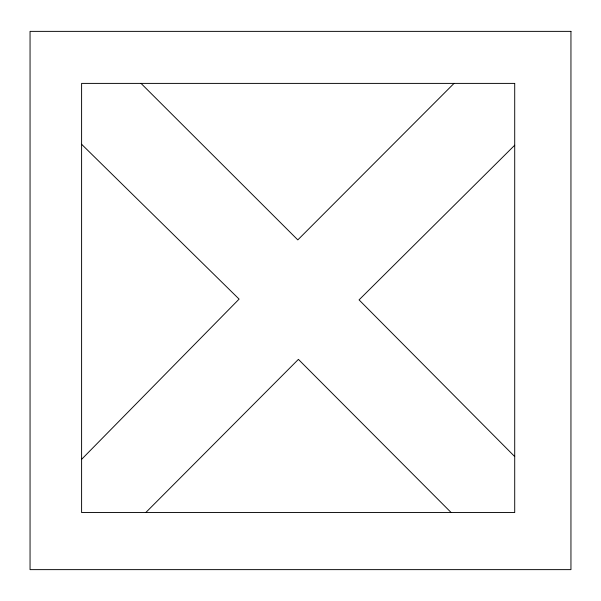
<?xml version="1.0" encoding="UTF-8"?>
<svg xmlns="http://www.w3.org/2000/svg" width="601" height="601" viewBox="0 0 601 601"><rect width="100%" height="100%" fill="white"/><g stroke="black" fill="none" stroke-linecap="round" stroke-linejoin="round"><path stroke-width="0.9" d="M81.601 459.329L239.1 299.11L81.601 144.278M454.033 83.396L297.803 239.897L141.032 83.396M145.788 512.548L298.404 359.368L451.163 512.548M514.711 145.224L359.052 299.884L514.711 456.557M570.95 31.372L30.05 31.372L30.05 569.628L570.95 569.628L570.95 31.372M514.711 83.396L81.601 83.396L81.601 512.548L514.711 512.548L514.711 83.396"/></g></svg>
